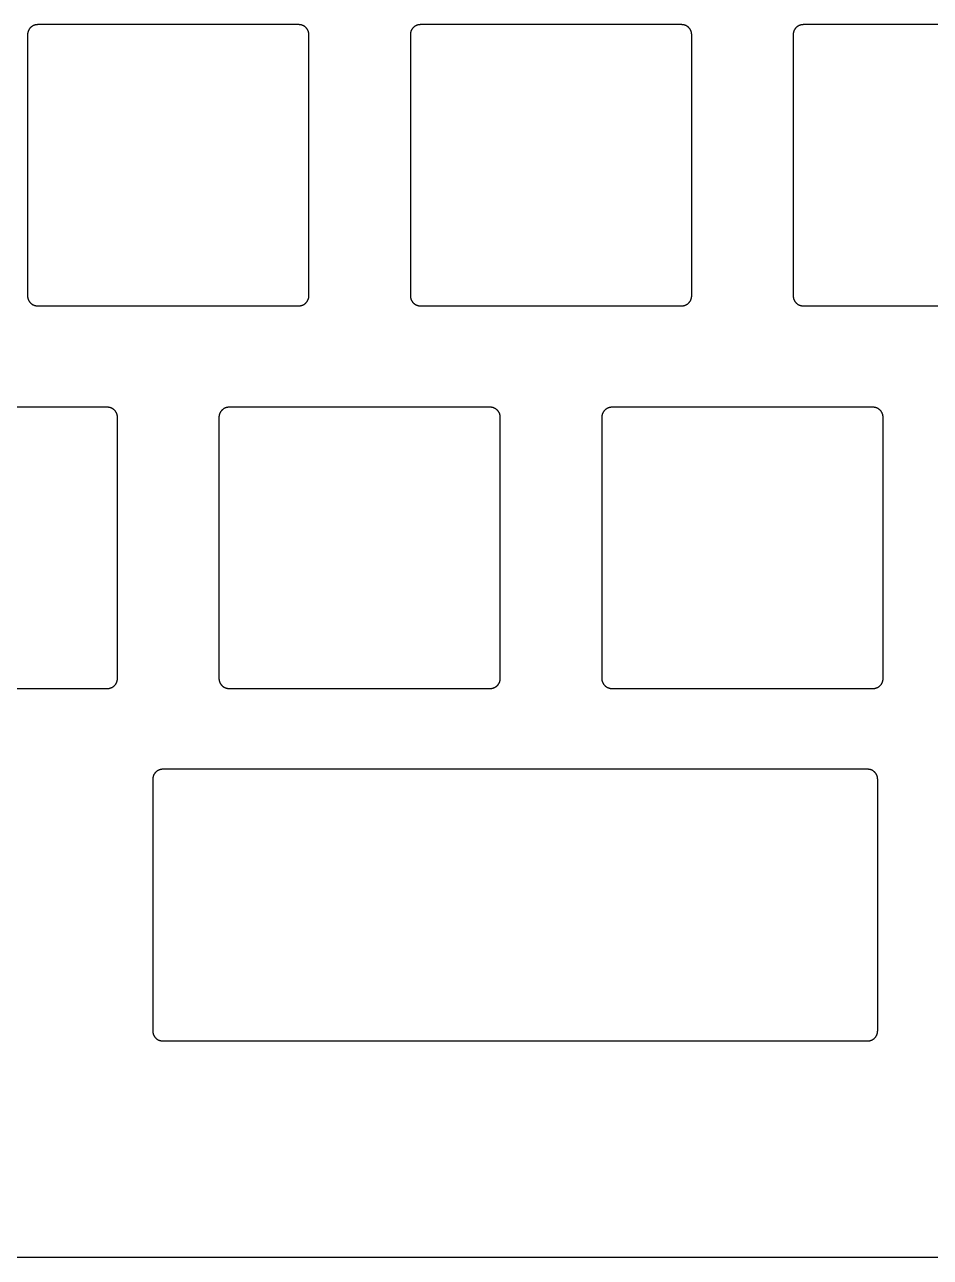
# Model space of a CAD drawing. Header units: millimetres. Extents: x -9 to 295, y -92 to 16.
# Drawn here: x 140.5 to 185.6, y -92.5 to -31.1 of the extents above; entities that cross this region are included whole.
import ezdxf

# ---------------------------------------------------------------- set-up
doc = ezdxf.new("R2010")
doc.units = ezdxf.units.MM
doc.layers.add('Layer 01', color=18, linetype='Continuous', true_color=0x000000)

msp = doc.modelspace()

# ---------------------------------------------------------------- linework, layer by layer
at = {"layer": 'Layer 01'}
for points in [[(141.137, -45.1), (154.138, -45.1), (154.149, -45.1), (154.16, -45.1), (154.171, -45.099), (154.182, -45.098), (154.194, -45.097), (154.205, -45.095), (154.217, -45.094), (154.228, -45.092), (154.24, -45.089), (154.252, -45.087), (154.263, -45.084), (154.275, -45.081), (154.287, -45.077), (154.298, -45.073), (154.31, -45.069), (154.322, -45.065), (154.333, -45.06), (154.345, -45.055), (154.356, -45.05), (154.367, -45.044), (154.378, -45.038), (154.389, -45.032), (154.4, -45.025), (154.411, -45.018), (154.422, -45.011), (154.432, -45.004), (154.443, -44.996), (154.453, -44.988), (154.463, -44.98), (154.472, -44.971), (154.482, -44.963), (154.491, -44.954), (154.5, -44.944), (154.509, -44.935), (154.517, -44.925), (154.526, -44.915), (154.534, -44.905), (154.541, -44.895), (154.549, -44.884), (154.556, -44.874), (154.563, -44.863), (154.569, -44.852), (154.576, -44.841), (154.582, -44.83), (154.587, -44.818), (154.593, -44.807), (154.598, -44.796), (154.602, -44.784), (154.607, -44.772), (154.611, -44.761), (154.615, -44.749), (154.618, -44.738), (154.621, -44.726), (154.624, -44.714), (154.627, -44.703), (154.629, -44.691), (154.631, -44.679), (154.633, -44.668), (154.634, -44.656), (154.635, -44.645), (154.636, -44.634), (154.637, -44.622), (154.637, -44.611), (154.638, -44.6), (154.638, -31.6), (154.637, -31.589), (154.637, -31.578), (154.636, -31.566), (154.635, -31.555), (154.634, -31.544), (154.633, -31.532), (154.631, -31.521), (154.629, -31.509), (154.627, -31.497), (154.624, -31.486), (154.621, -31.474), (154.618, -31.462), (154.615, -31.451), (154.611, -31.439), (154.607, -31.428), (154.602, -31.416), (154.598, -31.405), (154.593, -31.393), (154.587, -31.382), (154.582, -31.37), (154.576, -31.359), (154.569, -31.348), (154.563, -31.337), (154.556, -31.326), (154.549, -31.316), (154.541, -31.305), (154.534, -31.295), (154.526, -31.285), (154.517, -31.275), (154.509, -31.265), (154.5, -31.256), (154.491, -31.247), (154.482, -31.237), (154.472, -31.229), (154.463, -31.22), (154.453, -31.212), (154.443, -31.204), (154.432, -31.196), (154.422, -31.189), (154.411, -31.182), (154.4, -31.175), (154.389, -31.168), (154.378, -31.162), (154.367, -31.156), (154.356, -31.15), (154.345, -31.145), (154.333, -31.14), (154.322, -31.135), (154.31, -31.131), (154.298, -31.127), (154.287, -31.123), (154.275, -31.119), (154.263, -31.116), (154.252, -31.113), (154.24, -31.111), (154.228, -31.108), (154.217, -31.106), (154.205, -31.105), (154.194, -31.103), (154.182, -31.102), (154.171, -31.101), (154.16, -31.101), (154.149, -31.1), (154.138, -31.1), (141.137, -31.1), (141.126, -31.1), (141.115, -31.101), (141.104, -31.101), (141.093, -31.102), (141.081, -31.103), (141.07, -31.105), (141.058, -31.106), (141.046, -31.108), (141.035, -31.111), (141.023, -31.113), (141.012, -31.116), (141, -31.119), (140.988, -31.123), (140.977, -31.127), (140.965, -31.131), (140.953, -31.135), (140.942, -31.14), (140.93, -31.145), (140.919, -31.15), (140.908, -31.156), (140.897, -31.162), (140.886, -31.168), (140.875, -31.175), (140.864, -31.182), (140.853, -31.189), (140.843, -31.196), (140.832, -31.204), (140.822, -31.212), (140.812, -31.22), (140.803, -31.229), (140.793, -31.237), (140.784, -31.247), (140.775, -31.256), (140.766, -31.265), (140.758, -31.275), (140.749, -31.285), (140.741, -31.295), (140.734, -31.305), (140.726, -31.316), (140.719, -31.326), (140.712, -31.337), (140.706, -31.348), (140.699, -31.359), (140.693, -31.37), (140.688, -31.382), (140.682, -31.393), (140.677, -31.405), (140.673, -31.416), (140.668, -31.428), (140.664, -31.439), (140.66, -31.451), (140.657, -31.462), (140.654, -31.474), (140.651, -31.486), (140.648, -31.497), (140.646, -31.509), (140.644, -31.521), (140.642, -31.532), (140.641, -31.544), (140.639, -31.555), (140.639, -31.566), (140.638, -31.578), (140.638, -31.589), (140.637, -31.6), (140.637, -44.6), (140.638, -44.611), (140.638, -44.622), (140.639, -44.634), (140.639, -44.645), (140.641, -44.656), (140.642, -44.668), (140.644, -44.679), (140.646, -44.691), (140.648, -44.703), (140.651, -44.714), (140.654, -44.726), (140.657, -44.738), (140.66, -44.749), (140.664, -44.761), (140.668, -44.772), (140.673, -44.784), (140.677, -44.796), (140.682, -44.807), (140.688, -44.818), (140.693, -44.83), (140.699, -44.841), (140.706, -44.852), (140.712, -44.863), (140.719, -44.874), (140.726, -44.884), (140.734, -44.895), (140.741, -44.905), (140.749, -44.915), (140.758, -44.925), (140.766, -44.935), (140.775, -44.944), (140.784, -44.954), (140.793, -44.963), (140.803, -44.971), (140.812, -44.98), (140.822, -44.988), (140.832, -44.996), (140.843, -45.004), (140.853, -45.011), (140.864, -45.018), (140.875, -45.025), (140.886, -45.032), (140.897, -45.038), (140.908, -45.044), (140.919, -45.05), (140.93, -45.055), (140.942, -45.06), (140.953, -45.065), (140.965, -45.069), (140.977, -45.073), (140.988, -45.077), (141, -45.081), (141.012, -45.084), (141.023, -45.087), (141.035, -45.089), (141.046, -45.092), (141.058, -45.094), (141.07, -45.095), (141.081, -45.097), (141.093, -45.098), (141.104, -45.099), (141.115, -45.1), (141.126, -45.1)], [(160.187, -31.1), (160.176, -31.1), (160.165, -31.101), (160.154, -31.101), (160.143, -31.102), (160.131, -31.103), (160.12, -31.105), (160.108, -31.106), (160.096, -31.108), (160.085, -31.111), (160.073, -31.113), (160.062, -31.116), (160.05, -31.119), (160.038, -31.123), (160.027, -31.127), (160.015, -31.131), (160.003, -31.135), (159.992, -31.14), (159.98, -31.145), (159.969, -31.15), (159.958, -31.156), (159.947, -31.162), (159.936, -31.168), (159.925, -31.175), (159.914, -31.182), (159.903, -31.189), (159.893, -31.196), (159.882, -31.204), (159.872, -31.212), (159.862, -31.22), (159.853, -31.229), (159.843, -31.237), (159.834, -31.247), (159.825, -31.256), (159.816, -31.265), (159.808, -31.275), (159.799, -31.285), (159.791, -31.295), (159.784, -31.305), (159.776, -31.316), (159.769, -31.326), (159.762, -31.337), (159.756, -31.348), (159.749, -31.359), (159.743, -31.37), (159.738, -31.382), (159.732, -31.393), (159.727, -31.405), (159.723, -31.416), (159.718, -31.428), (159.714, -31.439), (159.71, -31.451), (159.707, -31.462), (159.704, -31.474), (159.701, -31.486), (159.698, -31.497), (159.696, -31.509), (159.694, -31.521), (159.692, -31.532), (159.691, -31.544), (159.689, -31.555), (159.689, -31.566), (159.688, -31.578), (159.688, -31.589), (159.687, -31.6), (159.687, -44.6), (159.688, -44.611), (159.688, -44.622), (159.689, -44.634), (159.689, -44.645), (159.691, -44.656), (159.692, -44.668), (159.694, -44.679), (159.696, -44.691), (159.698, -44.703), (159.701, -44.714), (159.704, -44.726), (159.707, -44.738), (159.71, -44.749), (159.714, -44.761), (159.718, -44.772), (159.723, -44.784), (159.727, -44.796), (159.732, -44.807), (159.738, -44.818), (159.743, -44.83), (159.749, -44.841), (159.756, -44.852), (159.762, -44.863), (159.769, -44.874), (159.776, -44.884), (159.784, -44.895), (159.791, -44.905), (159.799, -44.915), (159.808, -44.925), (159.816, -44.935), (159.825, -44.944), (159.834, -44.954), (159.843, -44.963), (159.853, -44.971), (159.862, -44.98), (159.872, -44.988), (159.882, -44.996), (159.893, -45.004), (159.903, -45.011), (159.914, -45.018), (159.925, -45.025), (159.936, -45.032), (159.947, -45.038), (159.958, -45.044), (159.969, -45.05), (159.98, -45.055), (159.992, -45.06), (160.003, -45.065), (160.015, -45.069), (160.027, -45.073), (160.038, -45.077), (160.05, -45.081), (160.062, -45.084), (160.073, -45.087), (160.085, -45.089), (160.096, -45.092), (160.108, -45.094), (160.12, -45.095), (160.131, -45.097), (160.143, -45.098), (160.154, -45.099), (160.165, -45.1), (160.176, -45.1), (160.187, -45.1), (173.188, -45.1), (173.199, -45.1), (173.21, -45.1), (173.221, -45.099), (173.232, -45.098), (173.244, -45.097), (173.255, -45.095), (173.267, -45.094), (173.278, -45.092), (173.29, -45.089), (173.302, -45.087), (173.313, -45.084), (173.325, -45.081), (173.337, -45.077), (173.348, -45.073), (173.36, -45.069), (173.372, -45.065), (173.383, -45.06), (173.395, -45.055), (173.406, -45.05), (173.417, -45.044), (173.428, -45.038), (173.439, -45.032), (173.45, -45.025), (173.461, -45.018), (173.472, -45.011), (173.482, -45.004), (173.493, -44.996), (173.503, -44.988), (173.513, -44.98), (173.522, -44.971), (173.532, -44.963), (173.541, -44.954), (173.55, -44.944), (173.559, -44.935), (173.567, -44.925), (173.576, -44.915), (173.584, -44.905), (173.591, -44.895), (173.599, -44.884), (173.606, -44.874), (173.613, -44.863), (173.619, -44.852), (173.626, -44.841), (173.632, -44.83), (173.637, -44.818), (173.643, -44.807), (173.648, -44.796), (173.652, -44.784), (173.657, -44.772), (173.661, -44.761), (173.665, -44.749), (173.668, -44.738), (173.671, -44.726), (173.674, -44.714), (173.677, -44.703), (173.679, -44.691), (173.681, -44.679), (173.683, -44.668), (173.684, -44.656), (173.685, -44.645), (173.686, -44.634), (173.687, -44.622), (173.687, -44.611), (173.688, -44.6), (173.688, -31.6), (173.687, -31.589), (173.687, -31.578), (173.686, -31.566), (173.685, -31.555), (173.684, -31.544), (173.683, -31.532), (173.681, -31.521), (173.679, -31.509), (173.677, -31.497), (173.674, -31.486), (173.671, -31.474), (173.668, -31.462), (173.665, -31.451), (173.661, -31.439), (173.657, -31.428), (173.652, -31.416), (173.648, -31.405), (173.643, -31.393), (173.637, -31.382), (173.632, -31.37), (173.626, -31.359), (173.619, -31.348), (173.613, -31.337), (173.606, -31.326), (173.599, -31.316), (173.591, -31.305), (173.584, -31.295), (173.576, -31.285), (173.567, -31.275), (173.559, -31.265), (173.55, -31.256), (173.541, -31.247), (173.532, -31.237), (173.522, -31.229), (173.513, -31.22), (173.503, -31.212), (173.493, -31.204), (173.482, -31.196), (173.472, -31.189), (173.461, -31.182), (173.45, -31.175), (173.439, -31.168), (173.428, -31.162), (173.417, -31.156), (173.406, -31.15), (173.395, -31.145), (173.383, -31.14), (173.372, -31.135), (173.36, -31.131), (173.348, -31.127), (173.337, -31.123), (173.325, -31.119), (173.313, -31.116), (173.302, -31.113), (173.29, -31.111), (173.278, -31.108), (173.267, -31.106), (173.255, -31.105), (173.244, -31.103), (173.232, -31.102), (173.221, -31.101), (173.21, -31.101), (173.199, -31.1), (173.188, -31.1)], [(150.662, -50.15), (150.651, -50.15), (150.64, -50.151), (150.629, -50.151), (150.618, -50.152), (150.606, -50.153), (150.595, -50.155), (150.583, -50.156), (150.571, -50.158), (150.56, -50.161), (150.548, -50.163), (150.537, -50.166), (150.525, -50.169), (150.513, -50.173), (150.502, -50.177), (150.49, -50.181), (150.478, -50.185), (150.467, -50.19), (150.455, -50.195), (150.444, -50.2), (150.433, -50.206), (150.422, -50.212), (150.411, -50.218), (150.4, -50.225), (150.389, -50.232), (150.378, -50.239), (150.368, -50.246), (150.357, -50.254), (150.347, -50.262), (150.337, -50.27), (150.328, -50.279), (150.318, -50.287), (150.309, -50.297), (150.3, -50.306), (150.291, -50.315), (150.283, -50.325), (150.274, -50.335), (150.266, -50.345), (150.259, -50.355), (150.251, -50.366), (150.244, -50.376), (150.237, -50.387), (150.231, -50.398), (150.224, -50.409), (150.218, -50.42), (150.213, -50.432), (150.207, -50.443), (150.202, -50.455), (150.198, -50.466), (150.193, -50.478), (150.189, -50.489), (150.185, -50.501), (150.182, -50.512), (150.179, -50.524), (150.176, -50.536), (150.173, -50.547), (150.171, -50.559), (150.169, -50.571), (150.167, -50.582), (150.166, -50.594), (150.164, -50.605), (150.164, -50.616), (150.163, -50.628), (150.163, -50.639), (150.162, -50.65), (150.162, -63.65), (150.163, -63.661), (150.163, -63.672), (150.164, -63.684), (150.164, -63.695), (150.166, -63.706), (150.167, -63.718), (150.169, -63.729), (150.171, -63.741), (150.173, -63.753), (150.176, -63.764), (150.179, -63.776), (150.182, -63.788), (150.185, -63.799), (150.189, -63.811), (150.193, -63.822), (150.198, -63.834), (150.202, -63.846), (150.207, -63.857), (150.213, -63.868), (150.218, -63.88), (150.224, -63.891), (150.231, -63.902), (150.237, -63.913), (150.244, -63.924), (150.251, -63.934), (150.259, -63.945), (150.266, -63.955), (150.274, -63.965), (150.283, -63.975), (150.291, -63.985), (150.3, -63.994), (150.309, -64.004), (150.318, -64.013), (150.328, -64.021), (150.337, -64.03), (150.347, -64.038), (150.357, -64.046), (150.368, -64.054), (150.378, -64.061), (150.389, -64.069), (150.4, -64.075), (150.411, -64.082), (150.422, -64.088), (150.433, -64.094), (150.444, -64.1), (150.455, -64.105), (150.467, -64.11), (150.478, -64.115), (150.49, -64.119), (150.502, -64.123), (150.513, -64.127), (150.525, -64.131), (150.537, -64.134), (150.548, -64.137), (150.56, -64.139), (150.571, -64.142), (150.583, -64.144), (150.595, -64.145), (150.606, -64.147), (150.618, -64.148), (150.629, -64.149), (150.64, -64.15), (150.651, -64.15), (150.662, -64.15), (163.663, -64.15), (163.674, -64.15), (163.685, -64.15), (163.696, -64.149), (163.707, -64.148), (163.719, -64.147), (163.73, -64.145), (163.742, -64.144), (163.753, -64.142), (163.765, -64.139), (163.777, -64.137), (163.788, -64.134), (163.8, -64.131), (163.812, -64.127), (163.823, -64.123), (163.835, -64.119), (163.847, -64.115), (163.858, -64.11), (163.87, -64.105), (163.881, -64.1), (163.892, -64.094), (163.903, -64.088), (163.914, -64.082), (163.925, -64.075), (163.936, -64.069), (163.947, -64.061), (163.957, -64.054), (163.968, -64.046), (163.978, -64.038), (163.988, -64.03), (163.997, -64.021), (164.007, -64.013), (164.016, -64.004), (164.025, -63.994), (164.034, -63.985), (164.042, -63.975), (164.051, -63.965), (164.059, -63.955), (164.066, -63.945), (164.074, -63.934), (164.081, -63.924), (164.088, -63.913), (164.094, -63.902), (164.101, -63.891), (164.107, -63.88), (164.112, -63.868), (164.118, -63.857), (164.123, -63.846), (164.127, -63.834), (164.132, -63.822), (164.136, -63.811), (164.14, -63.799), (164.143, -63.788), (164.146, -63.776), (164.149, -63.764), (164.152, -63.753), (164.154, -63.741), (164.156, -63.729), (164.158, -63.718), (164.159, -63.706), (164.16, -63.695), (164.161, -63.684), (164.162, -63.672), (164.162, -63.661), (164.163, -63.65), (164.163, -50.65), (164.162, -50.639), (164.162, -50.628), (164.161, -50.616), (164.16, -50.605), (164.159, -50.594), (164.158, -50.582), (164.156, -50.571), (164.154, -50.559), (164.152, -50.547), (164.149, -50.536), (164.146, -50.524), (164.143, -50.512), (164.14, -50.501), (164.136, -50.489), (164.132, -50.478), (164.127, -50.466), (164.123, -50.455), (164.118, -50.443), (164.112, -50.432), (164.107, -50.42), (164.101, -50.409), (164.094, -50.398), (164.088, -50.387), (164.081, -50.376), (164.074, -50.366), (164.066, -50.355), (164.059, -50.345), (164.051, -50.335), (164.042, -50.325), (164.034, -50.315), (164.025, -50.306), (164.016, -50.297), (164.007, -50.287), (163.997, -50.279), (163.988, -50.27), (163.978, -50.262), (163.968, -50.254), (163.957, -50.246), (163.947, -50.239), (163.936, -50.232), (163.925, -50.225), (163.914, -50.218), (163.903, -50.212), (163.892, -50.206), (163.881, -50.2), (163.87, -50.195), (163.858, -50.19), (163.847, -50.185), (163.835, -50.181), (163.823, -50.177), (163.812, -50.173), (163.8, -50.169), (163.788, -50.166), (163.777, -50.163), (163.765, -50.161), (163.753, -50.158), (163.742, -50.156), (163.73, -50.155), (163.719, -50.153), (163.707, -50.152), (163.696, -50.151), (163.685, -50.151), (163.674, -50.15), (163.663, -50.15)], [(169.712, -50.15), (169.701, -50.15), (169.69, -50.151), (169.679, -50.151), (169.668, -50.152), (169.656, -50.153), (169.645, -50.155), (169.633, -50.156), (169.621, -50.158), (169.61, -50.161), (169.598, -50.163), (169.587, -50.166), (169.575, -50.169), (169.563, -50.173), (169.552, -50.177), (169.54, -50.181), (169.528, -50.185), (169.517, -50.19), (169.505, -50.195), (169.494, -50.2), (169.483, -50.206), (169.472, -50.212), (169.461, -50.218), (169.45, -50.225), (169.439, -50.232), (169.428, -50.239), (169.418, -50.246), (169.407, -50.254), (169.397, -50.262), (169.387, -50.27), (169.378, -50.279), (169.368, -50.287), (169.359, -50.297), (169.35, -50.306), (169.341, -50.315), (169.333, -50.325), (169.324, -50.335), (169.316, -50.345), (169.309, -50.355), (169.301, -50.366), (169.294, -50.376), (169.287, -50.387), (169.281, -50.398), (169.274, -50.409), (169.268, -50.42), (169.263, -50.432), (169.257, -50.443), (169.252, -50.455), (169.248, -50.466), (169.243, -50.478), (169.239, -50.489), (169.235, -50.501), (169.232, -50.512), (169.229, -50.524), (169.226, -50.536), (169.223, -50.547), (169.221, -50.559), (169.219, -50.571), (169.217, -50.582), (169.216, -50.594), (169.214, -50.605), (169.214, -50.616), (169.213, -50.628), (169.213, -50.639), (169.212, -50.65), (169.212, -63.65), (169.213, -63.661), (169.213, -63.672), (169.214, -63.684), (169.214, -63.695), (169.216, -63.706), (169.217, -63.718), (169.219, -63.729), (169.221, -63.741), (169.223, -63.753), (169.226, -63.764), (169.229, -63.776), (169.232, -63.788), (169.235, -63.799), (169.239, -63.811), (169.243, -63.822), (169.248, -63.834), (169.252, -63.846), (169.257, -63.857), (169.263, -63.868), (169.268, -63.88), (169.274, -63.891), (169.281, -63.902), (169.287, -63.913), (169.294, -63.924), (169.301, -63.934), (169.309, -63.945), (169.316, -63.955), (169.324, -63.965), (169.333, -63.975), (169.341, -63.985), (169.35, -63.994), (169.359, -64.004), (169.368, -64.013), (169.378, -64.021), (169.387, -64.03), (169.397, -64.038), (169.407, -64.046), (169.418, -64.054), (169.428, -64.061), (169.439, -64.069), (169.45, -64.075), (169.461, -64.082), (169.472, -64.088), (169.483, -64.094), (169.494, -64.1), (169.505, -64.105), (169.517, -64.11), (169.528, -64.115), (169.54, -64.119), (169.552, -64.123), (169.563, -64.127), (169.575, -64.131), (169.587, -64.134), (169.598, -64.137), (169.61, -64.139), (169.621, -64.142), (169.633, -64.144), (169.645, -64.145), (169.656, -64.147), (169.668, -64.148), (169.679, -64.149), (169.69, -64.15), (169.701, -64.15), (169.712, -64.15), (182.713, -64.15), (182.724, -64.15), (182.735, -64.15), (182.746, -64.149), (182.757, -64.148), (182.769, -64.147), (182.78, -64.145), (182.792, -64.144), (182.804, -64.142), (182.815, -64.139), (182.827, -64.137), (182.838, -64.134), (182.85, -64.131), (182.862, -64.127), (182.873, -64.123), (182.885, -64.119), (182.897, -64.115), (182.908, -64.11), (182.92, -64.105), (182.931, -64.1), (182.942, -64.094), (182.953, -64.088), (182.964, -64.082), (182.975, -64.075), (182.986, -64.069), (182.997, -64.061), (183.007, -64.054), (183.018, -64.046), (183.028, -64.038), (183.038, -64.03), (183.047, -64.021), (183.057, -64.013), (183.066, -64.004), (183.075, -63.994), (183.084, -63.985), (183.092, -63.975), (183.101, -63.965), (183.109, -63.955), (183.116, -63.945), (183.124, -63.934), (183.131, -63.924), (183.138, -63.913), (183.144, -63.902), (183.151, -63.891), (183.157, -63.88), (183.162, -63.868), (183.168, -63.857), (183.173, -63.846), (183.177, -63.834), (183.182, -63.822), (183.186, -63.811), (183.19, -63.799), (183.193, -63.788), (183.196, -63.776), (183.199, -63.764), (183.202, -63.753), (183.204, -63.741), (183.206, -63.729), (183.208, -63.718), (183.209, -63.706), (183.21, -63.695), (183.211, -63.684), (183.212, -63.672), (183.212, -63.661), (183.213, -63.65), (183.213, -50.65), (183.212, -50.639), (183.212, -50.628), (183.211, -50.616), (183.21, -50.605), (183.209, -50.594), (183.208, -50.582), (183.206, -50.571), (183.204, -50.559), (183.202, -50.547), (183.199, -50.536), (183.196, -50.524), (183.193, -50.512), (183.19, -50.501), (183.186, -50.489), (183.182, -50.478), (183.177, -50.466), (183.173, -50.455), (183.168, -50.443), (183.162, -50.432), (183.157, -50.42), (183.151, -50.409), (183.144, -50.398), (183.138, -50.387), (183.131, -50.376), (183.124, -50.366), (183.116, -50.355), (183.109, -50.345), (183.101, -50.335), (183.092, -50.325), (183.084, -50.315), (183.075, -50.306), (183.066, -50.297), (183.057, -50.287), (183.047, -50.279), (183.038, -50.27), (183.028, -50.262), (183.018, -50.254), (183.007, -50.246), (182.997, -50.239), (182.986, -50.232), (182.975, -50.225), (182.964, -50.218), (182.953, -50.212), (182.942, -50.206), (182.931, -50.2), (182.92, -50.195), (182.908, -50.19), (182.897, -50.185), (182.885, -50.181), (182.873, -50.177), (182.862, -50.173), (182.85, -50.169), (182.838, -50.166), (182.827, -50.163), (182.815, -50.161), (182.804, -50.158), (182.792, -50.156), (182.78, -50.155), (182.769, -50.153), (182.757, -50.152), (182.746, -50.151), (182.735, -50.151), (182.724, -50.15), (182.713, -50.15)], [(147.367, -81.699), (182.442, -81.699), (182.453, -81.699), (182.464, -81.698), (182.475, -81.698), (182.487, -81.697), (182.498, -81.696), (182.51, -81.694), (182.521, -81.692), (182.533, -81.69), (182.544, -81.688), (182.556, -81.685), (182.568, -81.683), (182.579, -81.679), (182.591, -81.676), (182.603, -81.672), (182.614, -81.668), (182.626, -81.664), (182.637, -81.659), (182.649, -81.654), (182.66, -81.648), (182.671, -81.643), (182.683, -81.637), (182.694, -81.631), (182.705, -81.624), (182.715, -81.617), (182.726, -81.61), (182.736, -81.603), (182.747, -81.595), (182.757, -81.587), (182.767, -81.579), (182.777, -81.57), (182.786, -81.561), (182.795, -81.552), (182.804, -81.543), (182.813, -81.533), (182.822, -81.524), (182.83, -81.514), (182.838, -81.504), (182.846, -81.493), (182.853, -81.483), (182.86, -81.472), (182.867, -81.462), (182.874, -81.451), (182.88, -81.44), (182.886, -81.428), (182.892, -81.417), (182.897, -81.406), (182.902, -81.394), (182.907, -81.383), (182.911, -81.371), (182.915, -81.36), (182.919, -81.348), (182.922, -81.336), (182.926, -81.325), (182.928, -81.313), (182.931, -81.301), (182.933, -81.29), (182.935, -81.278), (182.937, -81.267), (182.939, -81.255), (182.94, -81.244), (182.941, -81.232), (182.941, -81.221), (182.942, -81.21), (182.942, -81.199), (182.942, -68.674), (182.942, -68.663), (182.941, -68.651), (182.941, -68.64), (182.94, -68.629), (182.939, -68.617), (182.937, -68.606), (182.935, -68.594), (182.933, -68.583), (182.931, -68.571), (182.928, -68.559), (182.926, -68.548), (182.922, -68.536), (182.919, -68.524), (182.915, -68.513), (182.911, -68.501), (182.907, -68.49), (182.902, -68.478), (182.897, -68.467), (182.892, -68.455), (182.886, -68.444), (182.88, -68.433), (182.874, -68.422), (182.867, -68.411), (182.86, -68.4), (182.853, -68.389), (182.846, -68.379), (182.838, -68.369), (182.83, -68.359), (182.822, -68.349), (182.813, -68.339), (182.804, -68.329), (182.795, -68.32), (182.786, -68.311), (182.777, -68.302), (182.767, -68.294), (182.757, -68.286), (182.747, -68.278), (182.736, -68.27), (182.726, -68.262), (182.715, -68.255), (182.705, -68.248), (182.694, -68.242), (182.683, -68.236), (182.671, -68.23), (182.66, -68.224), (182.649, -68.219), (182.637, -68.214), (182.626, -68.209), (182.614, -68.204), (182.603, -68.2), (182.591, -68.196), (182.579, -68.193), (182.568, -68.19), (182.556, -68.187), (182.544, -68.184), (182.533, -68.182), (182.521, -68.18), (182.51, -68.178), (182.498, -68.177), (182.487, -68.176), (182.475, -68.175), (182.464, -68.174), (182.453, -68.174), (182.442, -68.174), (147.367, -68.174), (147.356, -68.174), (147.344, -68.174), (147.333, -68.175), (147.322, -68.176), (147.31, -68.177), (147.299, -68.178), (147.287, -68.18), (147.276, -68.182), (147.264, -68.184), (147.252, -68.187), (147.241, -68.19), (147.229, -68.193), (147.217, -68.196), (147.206, -68.2), (147.194, -68.204), (147.183, -68.209), (147.171, -68.214), (147.16, -68.219), (147.148, -68.224), (147.137, -68.23), (147.126, -68.236), (147.115, -68.242), (147.104, -68.248), (147.093, -68.255), (147.082, -68.262), (147.072, -68.27), (147.062, -68.278), (147.052, -68.286), (147.042, -68.294), (147.032, -68.302), (147.022, -68.311), (147.013, -68.32), (147.004, -68.329), (146.995, -68.339), (146.987, -68.349), (146.979, -68.359), (146.971, -68.369), (146.963, -68.379), (146.955, -68.389), (146.948, -68.4), (146.941, -68.411), (146.935, -68.422), (146.929, -68.433), (146.923, -68.444), (146.917, -68.455), (146.912, -68.467), (146.907, -68.478), (146.902, -68.49), (146.897, -68.501), (146.893, -68.513), (146.89, -68.524), (146.886, -68.536), (146.883, -68.548), (146.88, -68.559), (146.877, -68.571), (146.875, -68.583), (146.873, -68.594), (146.871, -68.606), (146.87, -68.617), (146.869, -68.629), (146.868, -68.64), (146.867, -68.651), (146.867, -68.663), (146.867, -68.674), (146.867, -81.199), (146.867, -81.21), (146.867, -81.221), (146.868, -81.232), (146.869, -81.244), (146.87, -81.255), (146.871, -81.267), (146.873, -81.278), (146.875, -81.29), (146.877, -81.301), (146.88, -81.313), (146.883, -81.325), (146.886, -81.336), (146.89, -81.348), (146.893, -81.36), (146.897, -81.371), (146.902, -81.383), (146.907, -81.394), (146.912, -81.406), (146.917, -81.417), (146.923, -81.428), (146.929, -81.44), (146.935, -81.451), (146.941, -81.462), (146.948, -81.472), (146.955, -81.483), (146.963, -81.493), (146.971, -81.504), (146.979, -81.514), (146.987, -81.524), (146.995, -81.533), (147.004, -81.543), (147.013, -81.552), (147.022, -81.561), (147.032, -81.57), (147.042, -81.579), (147.052, -81.587), (147.062, -81.595), (147.072, -81.603), (147.082, -81.61), (147.093, -81.617), (147.104, -81.624), (147.115, -81.631), (147.126, -81.637), (147.137, -81.643), (147.148, -81.648), (147.16, -81.654), (147.171, -81.659), (147.183, -81.664), (147.194, -81.668), (147.206, -81.672), (147.217, -81.676), (147.229, -81.679), (147.241, -81.683), (147.252, -81.685), (147.264, -81.688), (147.276, -81.69), (147.287, -81.692), (147.299, -81.694), (147.31, -81.696), (147.322, -81.697), (147.333, -81.698), (147.344, -81.698), (147.356, -81.699)]]:
    msp.add_lwpolyline(points, close=True, dxfattribs=at)
for points in [[(192.238, -31.1), (179.237, -31.1), (179.226, -31.1), (179.215, -31.101), (179.204, -31.101), (179.193, -31.102), (179.181, -31.103), (179.17, -31.105), (179.158, -31.106), (179.146, -31.108), (179.135, -31.111), (179.123, -31.113), (179.112, -31.116), (179.1, -31.119), (179.088, -31.123), (179.077, -31.127), (179.065, -31.131), (179.053, -31.135), (179.042, -31.14), (179.03, -31.145), (179.019, -31.15), (179.008, -31.156), (178.997, -31.162), (178.986, -31.168), (178.975, -31.175), (178.964, -31.182), (178.953, -31.189), (178.943, -31.196), (178.932, -31.204), (178.922, -31.212), (178.912, -31.22), (178.903, -31.229), (178.893, -31.237), (178.884, -31.247), (178.875, -31.256), (178.866, -31.265), (178.858, -31.275), (178.849, -31.285), (178.841, -31.295), (178.834, -31.305), (178.826, -31.316), (178.819, -31.326), (178.812, -31.337), (178.806, -31.348), (178.799, -31.359), (178.793, -31.37), (178.788, -31.382), (178.782, -31.393), (178.777, -31.405), (178.773, -31.416), (178.768, -31.428), (178.764, -31.439), (178.76, -31.451), (178.757, -31.462), (178.754, -31.474), (178.751, -31.486), (178.748, -31.497), (178.746, -31.509), (178.744, -31.521), (178.742, -31.532), (178.741, -31.544), (178.739, -31.555), (178.739, -31.566), (178.738, -31.578), (178.738, -31.589), (178.737, -31.6), (178.737, -44.6), (178.738, -44.611), (178.738, -44.622), (178.739, -44.634), (178.739, -44.645), (178.741, -44.656), (178.742, -44.668), (178.744, -44.679), (178.746, -44.691), (178.748, -44.703), (178.751, -44.714), (178.754, -44.726), (178.757, -44.738), (178.76, -44.749), (178.764, -44.761), (178.768, -44.772), (178.773, -44.784), (178.777, -44.796), (178.782, -44.807), (178.788, -44.818), (178.793, -44.83), (178.799, -44.841), (178.806, -44.852), (178.812, -44.863), (178.819, -44.874), (178.826, -44.884), (178.834, -44.895), (178.841, -44.905), (178.849, -44.915), (178.858, -44.925), (178.866, -44.935), (178.875, -44.944), (178.884, -44.954), (178.893, -44.963), (178.903, -44.971), (178.912, -44.98), (178.922, -44.988), (178.932, -44.996), (178.943, -45.004), (178.953, -45.011), (178.964, -45.018), (178.975, -45.025), (178.986, -45.032), (178.997, -45.038), (179.008, -45.044), (179.019, -45.05), (179.03, -45.055), (179.042, -45.06), (179.053, -45.065), (179.065, -45.069), (179.077, -45.073), (179.088, -45.077), (179.1, -45.081), (179.112, -45.084), (179.123, -45.087), (179.135, -45.089), (179.146, -45.092), (179.158, -45.094), (179.17, -45.095), (179.181, -45.097), (179.193, -45.098), (179.204, -45.099), (179.215, -45.1), (179.226, -45.1), (179.237, -45.1), (192.238, -45.1)], [(131.612, -64.15), (144.613, -64.15), (144.624, -64.15), (144.635, -64.15), (144.646, -64.149), (144.657, -64.148), (144.669, -64.147), (144.68, -64.145), (144.692, -64.144), (144.703, -64.142), (144.715, -64.139), (144.727, -64.137), (144.738, -64.134), (144.75, -64.131), (144.762, -64.127), (144.773, -64.123), (144.785, -64.119), (144.797, -64.115), (144.808, -64.11), (144.82, -64.105), (144.831, -64.1), (144.842, -64.094), (144.853, -64.088), (144.864, -64.082), (144.875, -64.075), (144.886, -64.069), (144.897, -64.061), (144.907, -64.054), (144.918, -64.046), (144.928, -64.038), (144.938, -64.03), (144.947, -64.021), (144.957, -64.013), (144.966, -64.004), (144.975, -63.994), (144.984, -63.985), (144.992, -63.975), (145.001, -63.965), (145.009, -63.955), (145.016, -63.945), (145.024, -63.934), (145.031, -63.924), (145.038, -63.913), (145.044, -63.902), (145.051, -63.891), (145.057, -63.88), (145.062, -63.868), (145.068, -63.857), (145.073, -63.846), (145.077, -63.834), (145.082, -63.822), (145.086, -63.811), (145.09, -63.799), (145.093, -63.788), (145.096, -63.776), (145.099, -63.764), (145.102, -63.753), (145.104, -63.741), (145.106, -63.729), (145.108, -63.718), (145.109, -63.706), (145.11, -63.695), (145.111, -63.684), (145.112, -63.672), (145.112, -63.661), (145.113, -63.65), (145.113, -50.65), (145.112, -50.639), (145.112, -50.628), (145.111, -50.616), (145.11, -50.605), (145.109, -50.594), (145.108, -50.582), (145.106, -50.571), (145.104, -50.559), (145.102, -50.547), (145.099, -50.536), (145.096, -50.524), (145.093, -50.512), (145.09, -50.501), (145.086, -50.489), (145.082, -50.478), (145.077, -50.466), (145.073, -50.455), (145.068, -50.443), (145.062, -50.432), (145.057, -50.42), (145.051, -50.409), (145.044, -50.398), (145.038, -50.387), (145.031, -50.376), (145.024, -50.366), (145.016, -50.355), (145.009, -50.345), (145.001, -50.335), (144.992, -50.325), (144.984, -50.315), (144.975, -50.306), (144.966, -50.297), (144.957, -50.287), (144.947, -50.279), (144.938, -50.27), (144.928, -50.262), (144.918, -50.254), (144.907, -50.246), (144.897, -50.239), (144.886, -50.232), (144.875, -50.225), (144.864, -50.218), (144.853, -50.212), (144.842, -50.206), (144.831, -50.2), (144.82, -50.195), (144.808, -50.19), (144.797, -50.185), (144.785, -50.181), (144.773, -50.177), (144.762, -50.173), (144.75, -50.169), (144.738, -50.166), (144.727, -50.163), (144.715, -50.161), (144.703, -50.158), (144.692, -50.156), (144.68, -50.155), (144.669, -50.153), (144.657, -50.152), (144.646, -50.151), (144.635, -50.151), (144.624, -50.15), (144.613, -50.15), (131.612, -50.15)], [(273.428, -92.474), (12.308, -92.474)]]:
    msp.add_lwpolyline(points, dxfattribs=at)

doc.saveas('drawing.dxf')
